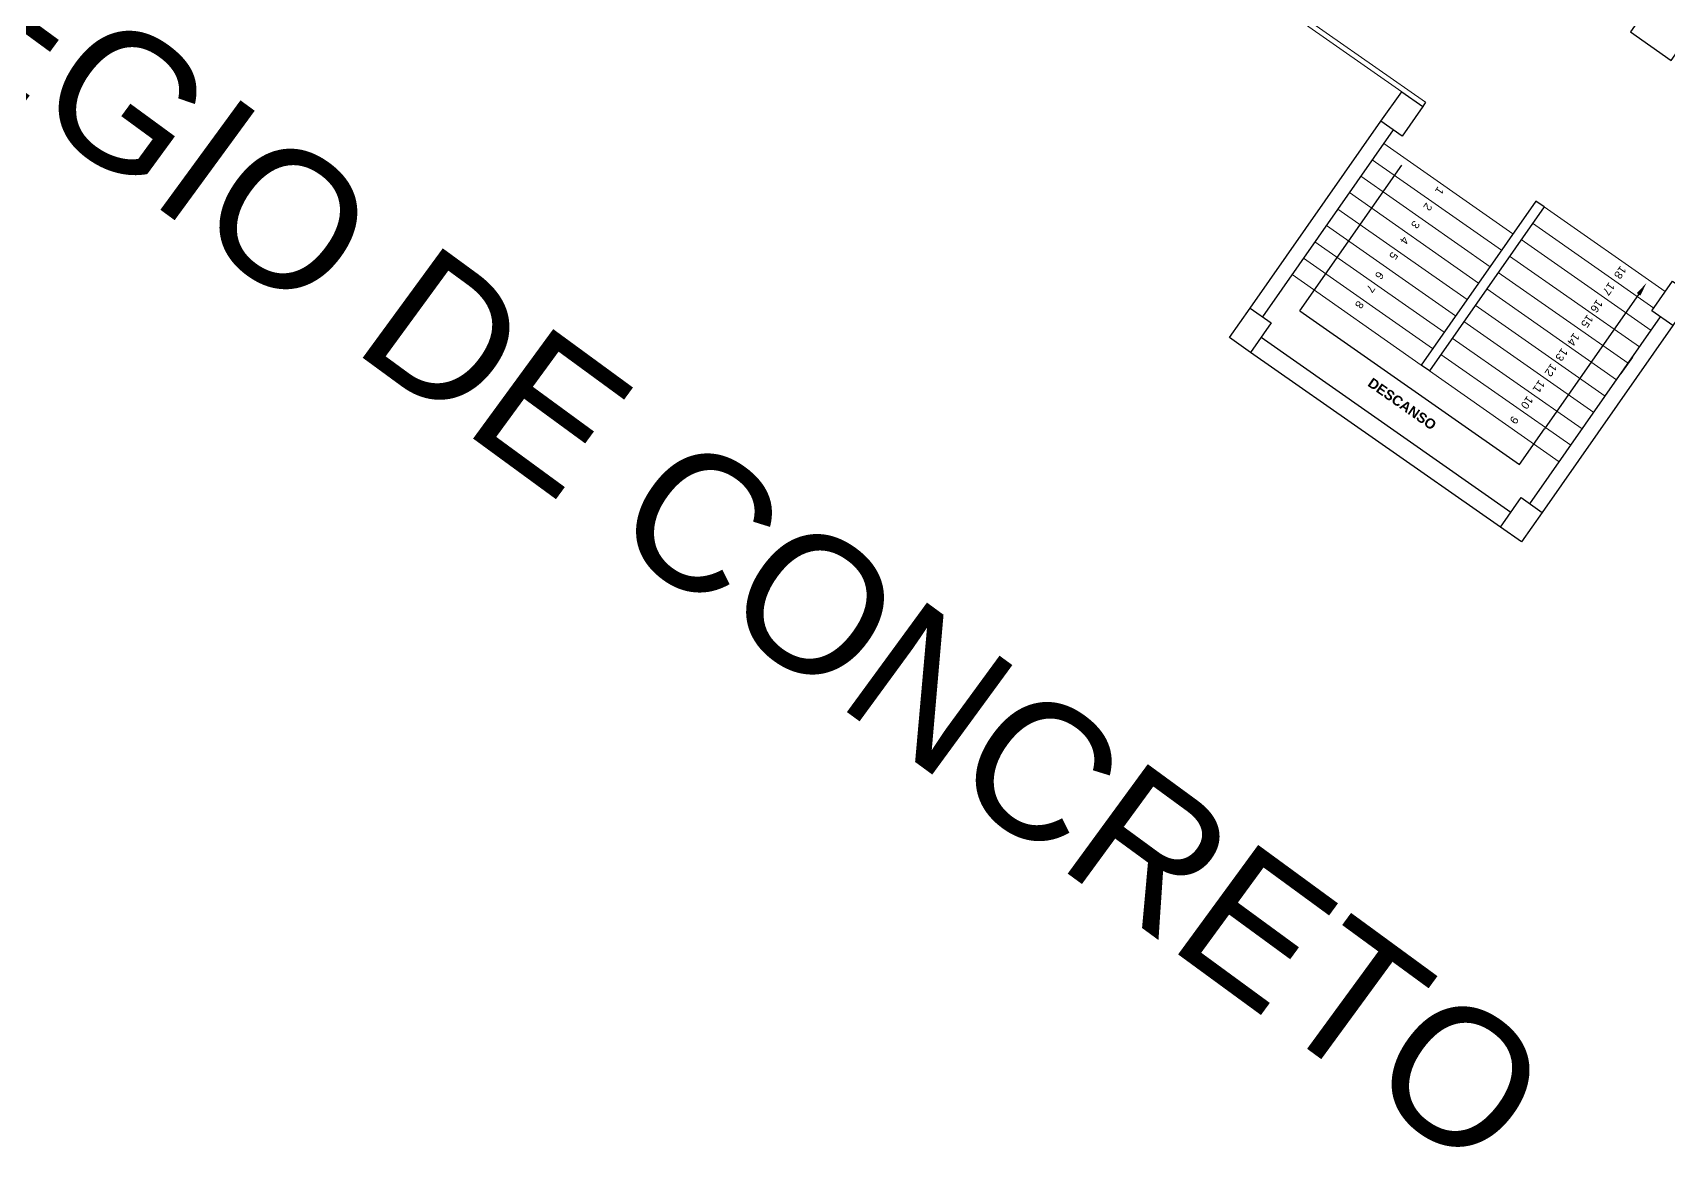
# Model space of a CAD drawing. Header units: metres. Extents: x 643921 to 644430, y 8487964 to 8488110.
# Drawn here: x 644203.6 to 644219.95, y 8488070.32 to 8488081.47 of the extents above; entities that cross this region are included whole.
import ezdxf

# ---------------------------------------------------------------- set-up
doc = ezdxf.new("R2010")
doc.units = ezdxf.units.M
doc.header["$MEASUREMENT"] = 0
for name, color, linetype, lineweight in [('Anotaciones - Textos_Pluma_Nº__86', 7, 'Continuous', 20), ('COLUMNAS', 252, 'Continuous', 30), ('GRADAS', 51, 'Continuous', 13), ('LINEAS_IND.', 111, 'Continuous', 5), ('MUEBLES - PETER', 252, 'Continuous', 5), ('MUROS', 252, 'Continuous', 15), ('TEXTOS-NOTAS', 110, 'Continuous', 13)]:
    doc.layers.add(name, color=color, linetype=linetype, lineweight=lineweight)
doc.layers.add('Planta', color=251, linetype='Continuous')
doc.styles.add('style4', font='arial.ttf')
doc.styles.add('TURBO TEXTO', font='swisse.ttf')
doc.styles.add('TURBO_NPT', font='sanssb__.ttf')
doc.dimstyles.new('UTILIZAR', dxfattribs={"dimtxt": 0.18, "dimasz": 0.18, "dimexe": 0.18, "dimexo": 0.0625, "dimgap": 0.09, "dimtad": 0, "dimtih": 1, "dimtoh": 1, "dimdec": 4, "dimzin": 0, "dimdsep": 46, "dimtxsty": 'Standard', "dimcen": 0.09, "dimadec": 0, "dimazin": 0, "dimtfac": 1, "dimtdec": 4, "dimtofl": 0, "dimtmove": 0, "dimatfit": 3, "dimfxl": 1, "dimtolj": 1, "dimtzin": 0, "dimarcsym": 0})

# ---------------------------------------------------------------- blocks, each defined once
blk = doc.blocks.new('*D69')
at = {"layer": 'Anotaciones - Textos_Pluma_Nº__86', "color": 0, "lineweight": -2, "transparency": 16777216}
for p, q in [((644209.773, 8488095.736), (644210.719, 8488097.087)), ((644210.763, 8488096.837), (644223.391, 8488087.999)), ((644237.423, 8488078.179), (644224.795, 8488087.016)), ((644236.728, 8488076.872), (644237.674, 8488078.223))]:
    blk.add_line(p, q, dxfattribs=at)
at = {"layer": 'Anotaciones - Textos_Pluma_Nº__86', "color": 0, "transparency": 16777216}
for points in [[(644210.781, 8488096.861), (644210.746, 8488096.812), (644210.616, 8488096.94)], [(644237.44, 8488078.203), (644237.406, 8488078.154), (644237.57, 8488078.075)]]:
    blk.add_solid(points, dxfattribs=at)
at = {"layer": 'Defpoints', "color": 0, "transparency": 16777216}
for p in [(644210.616, 8488096.94), (644209.738, 8488095.685), (644236.692, 8488076.82)]:
    blk.add_point(p, dxfattribs=at)
at = {"layer": 'Anotaciones - Textos_Pluma_Nº__86', "color": 0, "transparency": 16777216, "insert": (644224.093, 8488087.508), "char_height": 0.4, "attachment_point": 5, "rotation": 325.0132}
blk.add_mtext('\\A1;32.90', dxfattribs=at)

msp = doc.modelspace()

# ---------------------------------------------------------------- linework, layer by layer
at = {"color": 18, "true_color": 0x000000}
msp.add_line((644217.523, 8488080.777), (644217.494, 8488080.736), dxfattribs=at)
for p, q in [((644216.267, 8488078.694), (644217.286, 8488080.15)), ((644218.626, 8488079.79), (644217.479, 8488078.151)), ((644218.708, 8488079.732), (644217.561, 8488078.094)), ((644218.708, 8488079.732), (644218.626, 8488079.79)), ((644219.657, 8488078.865), (644218.712, 8488077.515)), ((644216.267, 8488078.694), (644218.462, 8488077.158)), ((644219.59, 8488078.231), (644219.476, 8488078.067)), ((644217.561, 8488078.094), (644217.479, 8488078.151)), ((644218.462, 8488077.158), (644218.712, 8488077.515))]:
    msp.add_line(p, q)
msp.add_solid([(644219.67, 8488078.845), (644219.633, 8488078.871), (644219.729, 8488078.968)])
at = {"layer": 'COLUMNAS', "color": 1, "lineweight": 30}
msp.add_lwpolyline([(644219.856, 8488081.89), (644219.57, 8488081.48), (644219.979, 8488081.194), (644220.266, 8488081.603), (644219.856, 8488081.89)], dxfattribs=at)
at = {"layer": 'COLUMNAS', "lineweight": 30}
for points in [[(644217.077, 8488080.587), (644217.284, 8488080.883), (644217.494, 8488080.736), (644217.288, 8488080.44)], [(644219.784, 8488078.693), (644219.99, 8488078.989), (644220.201, 8488078.842), (644219.994, 8488078.546)], [(644215.564, 8488078.425), (644215.771, 8488078.72), (644215.981, 8488078.573), (644215.774, 8488078.278)], [(644218.27, 8488076.531), (644218.477, 8488076.826), (644218.687, 8488076.679), (644218.481, 8488076.384)]]:
    msp.add_lwpolyline(points, close=True, dxfattribs=at)
at = {"layer": 'GRADAS', "color": 3}
for p, q in [((644218.396, 8488079.462), (644217.105, 8488080.366)), ((644218.282, 8488079.298), (644216.99, 8488080.202)), ((644218.167, 8488079.134), (644216.876, 8488080.038)), ((644218.052, 8488078.97), (644216.761, 8488079.874)), ((644217.938, 8488078.807), (644216.646, 8488079.71)), ((644219.918, 8488078.885), (644218.708, 8488079.732)), ((644217.823, 8488078.643), (644216.532, 8488079.546)), ((644219.803, 8488078.721), (644218.593, 8488079.568)), ((644217.708, 8488078.479), (644216.417, 8488079.382)), ((644219.776, 8488078.496), (644218.478, 8488079.405)), ((644217.593, 8488078.315), (644216.302, 8488079.219)), ((644219.661, 8488078.332), (644218.363, 8488079.241)), ((644217.479, 8488078.151), (644216.188, 8488079.055)), ((644219.547, 8488078.169), (644218.249, 8488079.077)), ((644219.432, 8488078.005), (644218.134, 8488078.913)), ((644219.317, 8488077.841), (644218.019, 8488078.749)), ((644219.203, 8488077.677), (644217.905, 8488078.585)), ((644219.088, 8488077.513), (644217.79, 8488078.421)), ((644218.973, 8488077.349), (644217.675, 8488078.258)), ((644218.859, 8488077.185), (644217.561, 8488078.094))]:
    msp.add_line(p, q, dxfattribs=at)
at = {"layer": 'MUEBLES - PETER', "color": 250, "lineweight": 5}
for p, q in [((644205.265, 8488089.294), (644217.284, 8488080.883)), ((644205.294, 8488089.335), (644217.523, 8488080.777))]:
    msp.add_line(p, q, dxfattribs=at)
at = {"layer": 'MUROS', "color": 251, "lineweight": 30, "true_color": 0x636466}
for p, q in [((644215.771, 8488078.72), (644217.077, 8488080.587)), ((644217.2, 8488080.501), (644215.894, 8488078.634)), ((644218.564, 8488076.765), (644219.871, 8488078.632)), ((644219.994, 8488078.546), (644218.687, 8488076.679)), ((644218.374, 8488076.679), (644215.878, 8488078.425)), ((644218.27, 8488076.531), (644215.774, 8488078.278))]:
    msp.add_line(p, q, dxfattribs=at)

# ---------------------------------------------------------------- texts
at = {"layer": 'LINEAS_IND.', "style": 'TURBO TEXTO'}
for s, p in [('1', (644217.648, 8488079.941)), ('2', (644217.531, 8488079.78)), ('3', (644217.407, 8488079.602)), ('4', (644217.297, 8488079.445)), ('5', (644217.189, 8488079.291)), ('6', (644217.047, 8488079.095)), ('18', (644219.472, 8488079.15)), ('7', (644216.959, 8488078.962)), ('17', (644219.357, 8488078.985)), ('8', (644216.847, 8488078.802)), ('16', (644219.236, 8488078.813)), ('15', (644219.141, 8488078.662)), ('14', (644219.005, 8488078.48)), ('13', (644218.886, 8488078.328)), ('12', (644218.779, 8488078.174)), ('11', (644218.659, 8488078.009)), ('10', (644218.54, 8488077.849)), ('9', (644218.394, 8488077.649))]:
    msp.add_text(s, height=0.08, rotation=235.0132, dxfattribs=at).set_placement(p)
at = {"layer": 'Planta', "color": 0, "style": 'style4'}
msp.add_text('COLEGIO DE CONCRETO', height=1.35544, rotation=323.8105, dxfattribs=at).set_placement((644199.387, 8488083.72))
at = {"layer": 'TEXTOS-NOTAS', "style": 'TURBO_NPT'}
msp.add_text('DESCANSO', height=0.1, rotation=325.0132, dxfattribs=at).set_placement((644216.936, 8488077.949))

# ---------------------------------------------------------------- dimensions: what is measured, and where the dimension line sits
at = {"layer": 'Anotaciones - Textos_Pluma_Nº__86'}
dim = msp.add_aligned_dim(p1=(644236.692, 8488076.82), p2=(644209.738, 8488095.685), distance=-1.532, dimstyle='UTILIZAR', override={"dimtxt": 0.4, "dimtih": 0, "dimdec": 2}, dxfattribs=at)
dim.commit()
dim.dimension.update_dxf_attribs({"geometry": '*D69', "text_midpoint": (644224.093, 8488087.508)})

doc.saveas('drawing.dxf')
